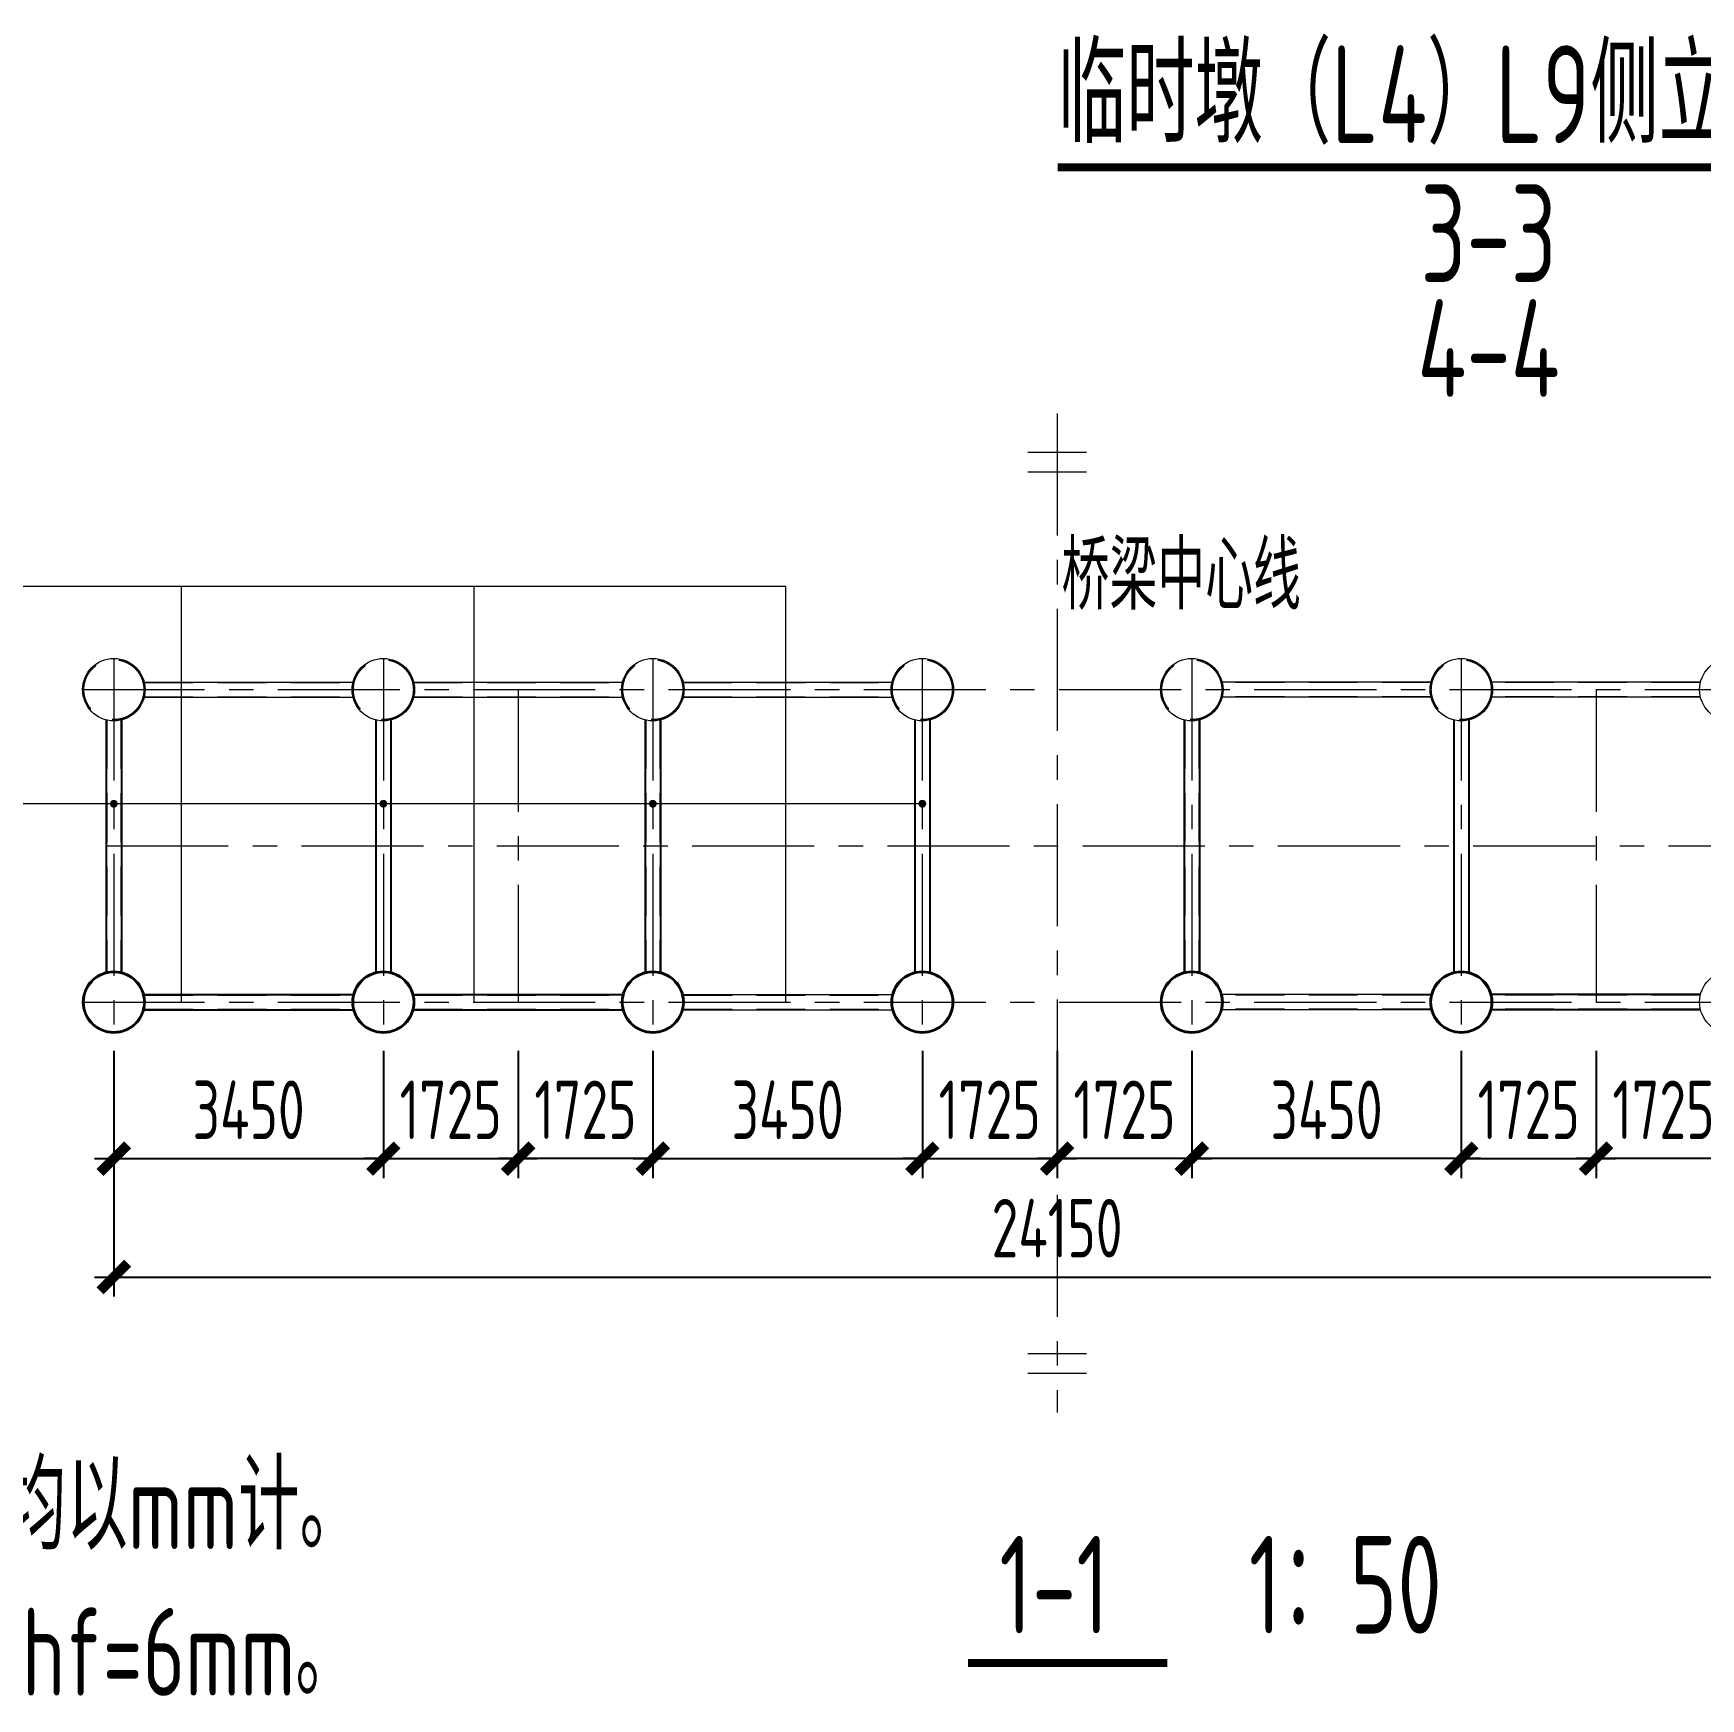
# Model space of a CAD drawing. Extents: x -2876908 to 633791, y -1383861 to 872234.
# Drawn here: x 57937 to 100627, y -819547 to -776914 of the extents above; entities that cross this region are included whole.
import ezdxf
from ezdxf.enums import TextEntityAlignment as Align

# ---------------------------------------------------------------- set-up
doc = ezdxf.new("R2010")
doc.units = 0
doc.header["$LTSCALE"] = 5
doc.header["$MEASUREMENT"] = 0
doc.linetypes.add('CENTER', pattern=[2, 1.25, -0.25, 0.25, -0.25])
doc.linetypes.add('DASHED', pattern=[0.75, 0.5, -0.25])
doc.layers.get('0').update_dxf_attribs({"linetype": 'CONTINUOUS', "lineweight": 25})
doc.layers.get('DEFPOINTS').update_dxf_attribs({"color": 35, "linetype": 'CONTINUOUS', "lineweight": 13})
for name, color, linetype, lineweight in [('3中心线', 6, 'CENTER', 18), ('4虚线', 2, 'DASHED', 18), ('5标注', 3, 'CONTINUOUS', 15), ('6文本', 7, 'CONTINUOUS', 15), ('8轮廓线', 4, 'CONTINUOUS', 15), ('DIM', 3, 'CONTINUOUS', 0), ('REIND', 1, 'CONTINUOUS', 0), ('THIN', 7, 'CONTINUOUS', 0)]:
    doc.layers.add(name, color=color, linetype=linetype, lineweight=lineweight)
doc.layers.add('M_Dim', color=3, linetype='CONTINUOUS')
doc.layers.add('M_Prof', color=2, linetype='CONTINUOUS')
doc.styles.add('TSSD_Dimension', font='tssdeng.shx', dxfattribs={"width": 0.7, "bigfont": 'hztxt.shx'})
doc.styles.add('TSSD_NORM', font='tssdeng.shx', dxfattribs={"width": 0.7, "bigfont": 'hztxt.shx'})
doc.dimstyles.new('TSSD_100_100', dxfattribs={"dimtxt": 300, "dimasz": 100, "dimexe": 100, "dimexo": 250, "dimgap": 100, "dimtad": 1, "dimdec": 0, "dimzin": 0, "dimdsep": 46, "dimtxsty": 'TSSD_Dimension', "dimblk": 'ARCHTICK', "dimblk1": 'ARCHTICK', "dimblk2": 'ARCHTICK', "dimcen": 0, "dimdle": 100, "dimclrt": 7, "dimadec": 0, "dimazin": 0, "dimtfac": 1, "dimtdec": 0, "dimtix": 1, "dimtmove": 2, "dimatfit": 3, "dimfxl": 1, "dimtolj": 1, "dimtzin": 0, "dimarcsym": 0})

# ---------------------------------------------------------------- blocks, each defined once
blk = doc.blocks.new('_ArchTick')
at = {"color": 0, "linetype": 'ByBlock', "const_width": 0.5}
blk.add_lwpolyline([(-0.707, -0.707), (0.707, 0.707)], dxfattribs=at)
blk = doc.blocks.new('*D977')
at = {"layer": 'DEFPOINTS', "color": 0, "transparency": 16777216}
for p in [(59999, -801716), (108299, -801716), (108299, -808753)]:
    blk.add_point(p, dxfattribs=at)
at = {"layer": 'DIM', "color": 0, "lineweight": -2, "transparency": 16777216}
for p, q in [((59999, -802966), (59999, -809253)), ((108299, -802966), (108299, -809253)), ((59499, -808753), (108799, -808753))]:
    blk.add_line(p, q, dxfattribs=at)
at = {"layer": 'DIM', "color": 0, "lineweight": -2, "transparency": 16777216, "xscale": 500, "yscale": 500, "zscale": 500, "rotation": 180}
blk.add_blockref('_ArchTick', (59999, -808753), dxfattribs=at)
at = {"layer": 'DIM', "color": 0, "lineweight": -2, "transparency": 16777216, "xscale": 500, "yscale": 500, "zscale": 500}
blk.add_blockref('_ArchTick', (108299, -808753), dxfattribs=at)
at = {"layer": 'DIM', "color": 7, "transparency": 16777216, "insert": (84149, -807503), "char_height": 1500, "attachment_point": 5, "style": 'TSSD_Dimension'}
blk.add_mtext('\\A1;24150', dxfattribs=at)
blk = doc.blocks.new('*D980')
at = {"layer": 'DEFPOINTS', "color": 0, "transparency": 16777216}
for p in [(59999, -801716), (66899, -801716), (66899, -805723)]:
    blk.add_point(p, dxfattribs=at)
at = {"layer": 'DIM', "color": 0, "lineweight": -2, "transparency": 16777216}
for p, q in [((59999, -802966), (59999, -806223)), ((66899, -802966), (66899, -806223)), ((59499, -805723), (67399, -805723))]:
    blk.add_line(p, q, dxfattribs=at)
at = {"layer": 'DIM', "color": 0, "lineweight": -2, "transparency": 16777216, "xscale": 500, "yscale": 500, "zscale": 500, "rotation": 180}
blk.add_blockref('_ArchTick', (59999, -805723), dxfattribs=at)
at = {"layer": 'DIM', "color": 0, "lineweight": -2, "transparency": 16777216, "xscale": 500, "yscale": 500, "zscale": 500}
blk.add_blockref('_ArchTick', (66899, -805723), dxfattribs=at)
at = {"layer": 'DIM', "color": 7, "transparency": 16777216, "insert": (63449, -804473), "char_height": 1500, "attachment_point": 5, "style": 'TSSD_Dimension'}
blk.add_mtext('\\A1;3450', dxfattribs=at)
blk = doc.blocks.new('*D1027')
at = {"layer": 'DEFPOINTS', "color": 0, "transparency": 16777216}
for p in [(66899, -801716), (70349, -801716), (70349, -805723)]:
    blk.add_point(p, dxfattribs=at)
at = {"layer": 'DIM', "color": 0, "lineweight": -2, "transparency": 16777216}
for p, q in [((66899, -802966), (66899, -806223)), ((70349, -802966), (70349, -806223)), ((66899, -805723), (66399, -805723)), ((66899, -805723), (70349, -805723)), ((70349, -805723), (70849, -805723))]:
    blk.add_line(p, q, dxfattribs=at)
at = {"layer": 'DIM', "color": 0, "lineweight": -2, "transparency": 16777216, "xscale": 500, "yscale": 500, "zscale": 500}
blk.add_blockref('_ArchTick', (66899, -805723), dxfattribs=at)
at = {"layer": 'DIM', "color": 0, "lineweight": -2, "transparency": 16777216, "xscale": 500, "yscale": 500, "zscale": 500, "rotation": 180}
blk.add_blockref('_ArchTick', (70349, -805723), dxfattribs=at)
at = {"layer": 'DIM', "color": 7, "transparency": 16777216, "insert": (68624, -804473), "char_height": 1500, "attachment_point": 5, "style": 'TSSD_Dimension'}
blk.add_mtext('\\A1;1725', dxfattribs=at)
blk = doc.blocks.new('*D1028')
at = {"layer": 'DEFPOINTS', "color": 0, "transparency": 16777216}
for p in [(73799, -801716), (80699, -801716), (80699, -805723)]:
    blk.add_point(p, dxfattribs=at)
at = {"layer": 'DIM', "color": 0, "lineweight": -2, "transparency": 16777216}
for p, q in [((73799, -802966), (73799, -806223)), ((80699, -802966), (80699, -806223)), ((73299, -805723), (81199, -805723))]:
    blk.add_line(p, q, dxfattribs=at)
at = {"layer": 'DIM', "color": 0, "lineweight": -2, "transparency": 16777216, "xscale": 500, "yscale": 500, "zscale": 500, "rotation": 180}
blk.add_blockref('_ArchTick', (73799, -805723), dxfattribs=at)
at = {"layer": 'DIM', "color": 0, "lineweight": -2, "transparency": 16777216, "xscale": 500, "yscale": 500, "zscale": 500}
blk.add_blockref('_ArchTick', (80699, -805723), dxfattribs=at)
at = {"layer": 'DIM', "color": 7, "transparency": 16777216, "insert": (77249, -804473), "char_height": 1500, "attachment_point": 5, "style": 'TSSD_Dimension'}
blk.add_mtext('\\A1;3450', dxfattribs=at)
blk = doc.blocks.new('*D1029')
at = {"layer": 'DEFPOINTS', "color": 0, "transparency": 16777216}
for p in [(80699, -801716), (84149, -801716), (84149, -805723)]:
    blk.add_point(p, dxfattribs=at)
at = {"layer": 'DIM', "color": 0, "lineweight": -2, "transparency": 16777216}
for p, q in [((80699, -802966), (80699, -806223)), ((84149, -802966), (84149, -806223)), ((80699, -805723), (80199, -805723)), ((80699, -805723), (84149, -805723)), ((84149, -805723), (84649, -805723))]:
    blk.add_line(p, q, dxfattribs=at)
at = {"layer": 'DIM', "color": 0, "lineweight": -2, "transparency": 16777216, "xscale": 500, "yscale": 500, "zscale": 500}
blk.add_blockref('_ArchTick', (80699, -805723), dxfattribs=at)
at = {"layer": 'DIM', "color": 0, "lineweight": -2, "transparency": 16777216, "xscale": 500, "yscale": 500, "zscale": 500, "rotation": 180}
blk.add_blockref('_ArchTick', (84149, -805723), dxfattribs=at)
at = {"layer": 'DIM', "color": 7, "transparency": 16777216, "insert": (82424, -804473), "char_height": 1500, "attachment_point": 5, "style": 'TSSD_Dimension'}
blk.add_mtext('\\A1;1725', dxfattribs=at)
blk = doc.blocks.new('*D1030')
at = {"layer": 'DEFPOINTS', "color": 0, "transparency": 16777216}
for p in [(70349, -801716), (73799, -801716), (70349, -805723)]:
    blk.add_point(p, dxfattribs=at)
at = {"layer": 'DIM', "color": 0, "lineweight": -2, "transparency": 16777216}
for p, q in [((70349, -802966), (70349, -806223)), ((73799, -802966), (73799, -806223)), ((70349, -805723), (69849, -805723)), ((73799, -805723), (70349, -805723)), ((73799, -805723), (74299, -805723))]:
    blk.add_line(p, q, dxfattribs=at)
at = {"layer": 'DIM', "color": 0, "lineweight": -2, "transparency": 16777216, "xscale": 500, "yscale": 500, "zscale": 500}
blk.add_blockref('_ArchTick', (70349, -805723), dxfattribs=at)
at = {"layer": 'DIM', "color": 0, "lineweight": -2, "transparency": 16777216, "xscale": 500, "yscale": 500, "zscale": 500, "rotation": 180}
blk.add_blockref('_ArchTick', (73799, -805723), dxfattribs=at)
at = {"layer": 'DIM', "color": 7, "transparency": 16777216, "insert": (72074, -804473), "char_height": 1500, "attachment_point": 5, "style": 'TSSD_Dimension'}
blk.add_mtext('\\A1;1725', dxfattribs=at)
blk = doc.blocks.new('*D1032')
at = {"layer": 'DEFPOINTS', "color": 0, "transparency": 16777216}
for p in [(97949, -801716), (101399, -801716), (97949, -805723)]:
    blk.add_point(p, dxfattribs=at)
at = {"layer": 'DIM', "color": 0, "lineweight": -2, "transparency": 16777216}
for p, q in [((97949, -802966), (97949, -806223)), ((101399, -802966), (101399, -806223)), ((97949, -805723), (97449, -805723)), ((101399, -805723), (97949, -805723)), ((101399, -805723), (101899, -805723))]:
    blk.add_line(p, q, dxfattribs=at)
at = {"layer": 'DIM', "color": 0, "lineweight": -2, "transparency": 16777216, "xscale": 500, "yscale": 500, "zscale": 500}
blk.add_blockref('_ArchTick', (97949, -805723), dxfattribs=at)
at = {"layer": 'DIM', "color": 0, "lineweight": -2, "transparency": 16777216, "xscale": 500, "yscale": 500, "zscale": 500, "rotation": 180}
blk.add_blockref('_ArchTick', (101399, -805723), dxfattribs=at)
at = {"layer": 'DIM', "color": 7, "transparency": 16777216, "insert": (99674, -804473), "char_height": 1500, "attachment_point": 5, "style": 'TSSD_Dimension'}
blk.add_mtext('\\A1;1725', dxfattribs=at)
blk = doc.blocks.new('*D1033')
at = {"layer": 'DEFPOINTS', "color": 0, "transparency": 16777216}
for p in [(87599, -801716), (94499, -801716), (87599, -805723)]:
    blk.add_point(p, dxfattribs=at)
at = {"layer": 'DIM', "color": 0, "lineweight": -2, "transparency": 16777216}
for p, q in [((87599, -802966), (87599, -806223)), ((94499, -802966), (94499, -806223)), ((94999, -805723), (87099, -805723))]:
    blk.add_line(p, q, dxfattribs=at)
at = {"layer": 'DIM', "color": 0, "lineweight": -2, "transparency": 16777216, "xscale": 500, "yscale": 500, "zscale": 500, "rotation": 180}
blk.add_blockref('_ArchTick', (87599, -805723), dxfattribs=at)
at = {"layer": 'DIM', "color": 0, "lineweight": -2, "transparency": 16777216, "xscale": 500, "yscale": 500, "zscale": 500}
blk.add_blockref('_ArchTick', (94499, -805723), dxfattribs=at)
at = {"layer": 'DIM', "color": 7, "transparency": 16777216, "insert": (91049, -804473), "char_height": 1500, "attachment_point": 5, "style": 'TSSD_Dimension'}
blk.add_mtext('\\A1;3450', dxfattribs=at)
blk = doc.blocks.new('*D1034')
at = {"layer": 'DEFPOINTS', "color": 0, "transparency": 16777216}
for p in [(84149, -801716), (87599, -801716), (84149, -805723)]:
    blk.add_point(p, dxfattribs=at)
at = {"layer": 'DIM', "color": 0, "lineweight": -2, "transparency": 16777216}
for p, q in [((84149, -802966), (84149, -806223)), ((87599, -802966), (87599, -806223)), ((84149, -805723), (83649, -805723)), ((87599, -805723), (84149, -805723)), ((87599, -805723), (88099, -805723))]:
    blk.add_line(p, q, dxfattribs=at)
at = {"layer": 'DIM', "color": 0, "lineweight": -2, "transparency": 16777216, "xscale": 500, "yscale": 500, "zscale": 500}
blk.add_blockref('_ArchTick', (84149, -805723), dxfattribs=at)
at = {"layer": 'DIM', "color": 0, "lineweight": -2, "transparency": 16777216, "xscale": 500, "yscale": 500, "zscale": 500, "rotation": 180}
blk.add_blockref('_ArchTick', (87599, -805723), dxfattribs=at)
at = {"layer": 'DIM', "color": 7, "transparency": 16777216, "insert": (85874, -804473), "char_height": 1500, "attachment_point": 5, "style": 'TSSD_Dimension'}
blk.add_mtext('\\A1;1725', dxfattribs=at)
blk = doc.blocks.new('*D1035')
at = {"layer": 'DEFPOINTS', "color": 0, "transparency": 16777216}
for p in [(94499, -801716), (97949, -801716), (97949, -805723)]:
    blk.add_point(p, dxfattribs=at)
at = {"layer": 'DIM', "color": 0, "lineweight": -2, "transparency": 16777216}
for p, q in [((94499, -802966), (94499, -806223)), ((97949, -802966), (97949, -806223)), ((94499, -805723), (93999, -805723)), ((94499, -805723), (97949, -805723)), ((97949, -805723), (98449, -805723))]:
    blk.add_line(p, q, dxfattribs=at)
at = {"layer": 'DIM', "color": 0, "lineweight": -2, "transparency": 16777216, "xscale": 500, "yscale": 500, "zscale": 500}
blk.add_blockref('_ArchTick', (94499, -805723), dxfattribs=at)
at = {"layer": 'DIM', "color": 0, "lineweight": -2, "transparency": 16777216, "xscale": 500, "yscale": 500, "zscale": 500, "rotation": 180}
blk.add_blockref('_ArchTick', (97949, -805723), dxfattribs=at)
at = {"layer": 'DIM', "color": 7, "transparency": 16777216, "insert": (96224, -804473), "char_height": 1500, "attachment_point": 5, "style": 'TSSD_Dimension'}
blk.add_mtext('\\A1;1725', dxfattribs=at)

msp = doc.modelspace()

# ---------------------------------------------------------------- linework, layer by layer
at = {"layer": '3中心线', "ltscale": 500}
for p, q in [((84148.695, -786646.061), (84148.695, -812221.959)), ((59998.695, -792915.557), (59998.695, -802515.557)), ((66898.695, -792915.557), (66898.695, -802515.557)), ((73798.695, -792915.557), (73798.695, -802515.557)), ((80698.695, -792915.557), (80698.695, -802515.557)), ((87598.695, -792915.557), (87598.695, -802515.557)), ((94498.695, -792915.557), (94498.695, -802515.557)), ((59198.695, -793715.557), (109098.695, -793715.557)), ((70348.701, -793715.557), (70348.701, -801715.557)), ((97948.689, -793715.557), (97948.689, -801715.557)), ((59804.695, -797715.557), (108298.695, -797715.557)), ((59198.695, -801715.557), (109098.695, -801715.557))]:
    msp.add_line(p, q, dxfattribs=at)
at = {"layer": '4虚线', "ltscale": 500}
for p, q in [((60777.718, -793533.557), (66119.673, -793533.557)), ((67677.718, -793533.557), (73019.673, -793533.557)), ((74577.718, -793533.557), (79919.673, -793533.557)), ((93719.673, -793533.557), (88377.718, -793533.557)), ((100619.673, -793533.557), (95277.718, -793533.557)), ((60777.718, -793897.557), (66119.673, -793897.557)), ((67677.718, -793897.557), (73019.673, -793897.557)), ((74577.718, -793897.557), (79919.673, -793897.557)), ((93719.673, -793897.557), (88377.718, -793897.557)), ((100619.673, -793897.557), (95277.718, -793897.557)), ((59816.695, -794494.579), (59816.695, -800936.534)), ((60180.695, -794494.579), (60180.695, -800936.534)), ((66716.695, -794494.579), (66716.695, -800936.534)), ((67080.695, -794494.579), (67080.695, -800936.534)), ((73616.695, -794494.579), (73616.695, -800936.534)), ((73980.695, -794494.579), (73980.695, -800936.534)), ((80516.695, -794494.579), (80516.695, -800936.534)), ((80880.695, -794494.579), (80880.695, -800936.534)), ((87416.695, -794494.579), (87416.695, -800936.534)), ((87780.695, -794494.579), (87780.695, -800936.534)), ((94316.695, -794494.579), (94316.695, -800936.534)), ((94680.695, -794494.579), (94680.695, -800936.534)), ((60777.718, -801533.557), (66119.673, -801533.557)), ((67677.718, -801533.557), (73019.673, -801533.557)), ((74577.718, -801533.557), (79919.673, -801533.557)), ((93719.673, -801533.557), (88377.718, -801533.557)), ((100619.673, -801533.557), (95277.718, -801533.557)), ((60777.718, -801897.557), (66119.673, -801897.557)), ((67677.718, -801897.557), (73019.673, -801897.557)), ((74577.718, -801897.557), (79919.673, -801897.557)), ((93719.673, -801897.557), (88377.718, -801897.557)), ((100619.673, -801897.557), (95277.718, -801897.557))]:
    msp.add_line(p, q, dxfattribs=at)
for centre in [(59998.695, -793715.557), (66898.695, -793715.557), (73798.695, -793715.557), (80698.695, -793715.557), (87598.695, -793715.557), (94498.695, -793715.557)]:
    msp.add_circle(centre, 768, dxfattribs=at)
at = {"layer": '5标注'}
for p, q in [((77200.796, -791074.082), (54517.611, -791074.082)), ((61733.725, -801715.557), (61733.725, -791074.082)), ((69219.737, -801715.557), (69219.737, -791074.082)), ((77200.796, -801715.557), (77200.796, -791074.082)), ((80698.695, -796636.628), (54706.168, -796636.628))]:
    msp.add_line(p, q, dxfattribs=at)
at = {"layer": '8轮廓线'}
for p, q in [((60774.816, -793521.557), (66122.574, -793521.557)), ((67674.816, -793521.557), (73022.574, -793521.557)), ((74574.816, -793521.557), (79922.574, -793521.557)), ((93722.574, -793521.557), (88374.816, -793521.557)), ((100622.574, -793521.557), (95274.816, -793521.557)), ((60774.816, -793909.557), (66122.574, -793909.557)), ((67674.816, -793909.557), (73022.574, -793909.557)), ((74574.816, -793909.557), (79922.574, -793909.557)), ((93722.574, -793909.557), (88374.816, -793909.557)), ((100622.574, -793909.557), (95274.816, -793909.557)), ((74574.816, -801521.557), (79922.574, -801521.557)), ((93722.574, -801521.557), (88374.816, -801521.557)), ((74574.816, -801909.557), (79922.574, -801909.557)), ((93722.574, -801909.557), (88374.816, -801909.557))]:
    msp.add_line(p, q, dxfattribs=at)
for centre in [(59998.695, -793715.557), (66898.695, -793715.557), (73798.695, -793715.557), (80698.695, -793715.557), (87598.695, -793715.557), (94498.695, -793715.557), (101398.695, -793715.557), (59998.695, -801715.557), (66898.695, -801715.557), (73798.695, -801715.557), (80698.695, -801715.557), (87598.695, -801715.557), (94498.695, -801715.557), (101398.695, -801715.557)]:
    msp.add_circle(centre, 800, dxfattribs=at)
at = {"layer": 'M_Dim'}
for points in [[(84164.139, -780344.985, 200, 200, 0), (105964.247, -780344.985, 200, 200, 0)], [(81871.207, -818633.375, 200, 200, 0), (86974.906, -818633.375, 200, 200, 0)]]:
    msp.add_lwpolyline(points, format="xyseb", dxfattribs=at)
at = {"layer": 'M_Prof'}
for p, q in [((59804.695, -794491.678), (59804.695, -800939.436)), ((60192.695, -794491.678), (60192.695, -800939.436)), ((66704.695, -794491.678), (66704.695, -800939.436)), ((67092.695, -794491.678), (67092.695, -800939.436)), ((73604.695, -794491.678), (73604.695, -800939.436)), ((73992.695, -794491.678), (73992.695, -800939.436)), ((80504.695, -794491.678), (80504.695, -800939.436)), ((80892.695, -794491.678), (80892.695, -800939.436)), ((87404.695, -794491.678), (87404.695, -800939.436)), ((87792.695, -794491.678), (87792.695, -800939.436)), ((94304.695, -794491.678), (94304.695, -800939.436)), ((94692.695, -794491.678), (94692.695, -800939.436)), ((60774.816, -801521.557), (66122.574, -801521.557)), ((67674.816, -801521.557), (73022.574, -801521.557)), ((100622.574, -801521.557), (95274.816, -801521.557)), ((60774.816, -801909.557), (66122.574, -801909.557)), ((67674.816, -801909.557), (73022.574, -801909.557)), ((100622.574, -801909.557), (95274.816, -801909.557))]:
    msp.add_line(p, q, dxfattribs=at)
for centre in [(59998.695, -801715.557), (66898.695, -801715.557), (73798.695, -801715.557), (80698.695, -801715.557), (87598.695, -801715.557), (94498.695, -801715.557)]:
    msp.add_circle(centre, 768, dxfattribs=at)
at = {"layer": 'REIND', "const_width": 100}
for points in [[(60048.695, -796636.628, -1), (59948.695, -796636.628, -1)], [(66948.695, -796636.628, -1), (66848.695, -796636.628, -1)], [(73848.695, -796636.628, -1), (73748.695, -796636.628, -1)], [(80748.695, -796636.628, -1), (80648.695, -796636.628, -1)]]:
    msp.add_lwpolyline(points, format="xyb", close=True, dxfattribs=at)
at = {"layer": 'THIN'}
for p, q in [((84898.695, -787646.061), (83398.695, -787646.061)), ((84898.695, -788146.061), (83398.695, -788146.061)), ((84898.695, -810721.959), (83398.695, -810721.959)), ((84898.695, -811221.959), (83398.695, -811221.959))]:
    msp.add_line(p, q, dxfattribs=at)

# ---------------------------------------------------------------- texts
at = {"layer": '5标注', "color": 7, "insert": (84264.894, -791676.296), "char_height": 1750, "attachment_point": 7, "style": 'TSSD_NORM'}
msp.add_mtext('桥梁中心线', dxfattribs=at)
at = {"layer": '6文本', "style": 'TSSD_NORM', "width": 0.7}
for s, p in [('临时墩（L4）L9侧立面图2 ', (95587.087, -778341.779)), ('3-3', (95195.6, -782031.061)), ('4-4', (95195.6, -784969.619)), ('1-1', (84073.861, -816630.17)), ('1：50', (91530.778, -816630.17))]:
    msp.add_text(s, height=2500, dxfattribs=at).set_placement(p, align=Align.MIDDLE)
at = {"layer": '6文本', "insert": (36139.43, -809722.754), "char_height": 2250, "width": 195290.43481, "attachment_point": 1, "style": 'TSSD_NORM'}
msp.add_mtext('说明：\\P1、除标高以m计外，图中尺寸均以mm计。\\P2、钢管之间采用相贯焊，焊高hf=6mm。', dxfattribs=at)

# ---------------------------------------------------------------- dimensions: what is measured, and where the dimension line sits
at = {"layer": 'DIM'}
for base, p1, p2, picture, middle in [((108298.695, -808752.988), (59998.695, -801715.557), (108298.695, -801715.557), '*D977', (84148.695, -807502.988)), ((66898.695, -805723.072), (59998.695, -801715.557), (66898.695, -801715.557), '*D980', (63448.695, -804473.072)), ((70348.701, -805723.072), (66898.695, -801715.557), (70348.701, -801715.557), '*D1027', (68623.698, -804473.072)), ((80698.695, -805723.072), (73798.695, -801715.557), (80698.695, -801715.557), '*D1028', (77248.695, -804473.072)), ((84148.695, -805723.072), (80698.695, -801715.557), (84148.695, -801715.557), '*D1029', (82423.695, -804473.072))]:
    dim = msp.add_linear_dim(base=base, p1=p1, p2=p2, dimstyle='TSSD_100_100', override={"dimtxt": 1500, "dimasz": 500, "dimexe": 500, "dimexo": 1250, "dimgap": 500, "dimlfac": 0.5, "dimdle": 500}, dxfattribs=at)
    dim.commit()
    dim.dimension.update_dxf_attribs({"geometry": picture, "text_midpoint": middle})
for base, p1, p2, angle, picture, middle in [((70348.701, -805723.072), (73798.708, -801715.557), (70348.701, -801715.557), 180, '*D1030', (72073.704, -804473.072)), ((84148.695, -805723.072), (87598.695, -801715.557), (84148.695, -801715.557), 180, '*D1034', (85873.695, -804473.072)), ((87598.695, -805723.072), (94498.695, -801715.557), (87598.695, -801715.557), 180, '*D1033', (91048.695, -804473.072)), ((97948.689, -805723.072), (94498.683, -801715.557), (97948.689, -801715.557), 0, '*D1035', (96223.686, -804473.072)), ((97948.689, -805723.072), (101398.695, -801715.557), (97948.689, -801715.557), 180, '*D1032', (99673.692, -804473.072))]:
    dim = msp.add_linear_dim(base=base, p1=p1, p2=p2, angle=angle, dimstyle='TSSD_100_100', override={"dimtxt": 1500, "dimasz": 500, "dimexe": 500, "dimexo": 1250, "dimgap": 500, "dimlfac": 0.5, "dimdle": 500}, dxfattribs=at)
    dim.commit()
    dim.dimension.update_dxf_attribs({"geometry": picture, "text_midpoint": middle})

doc.saveas('drawing.dxf')
